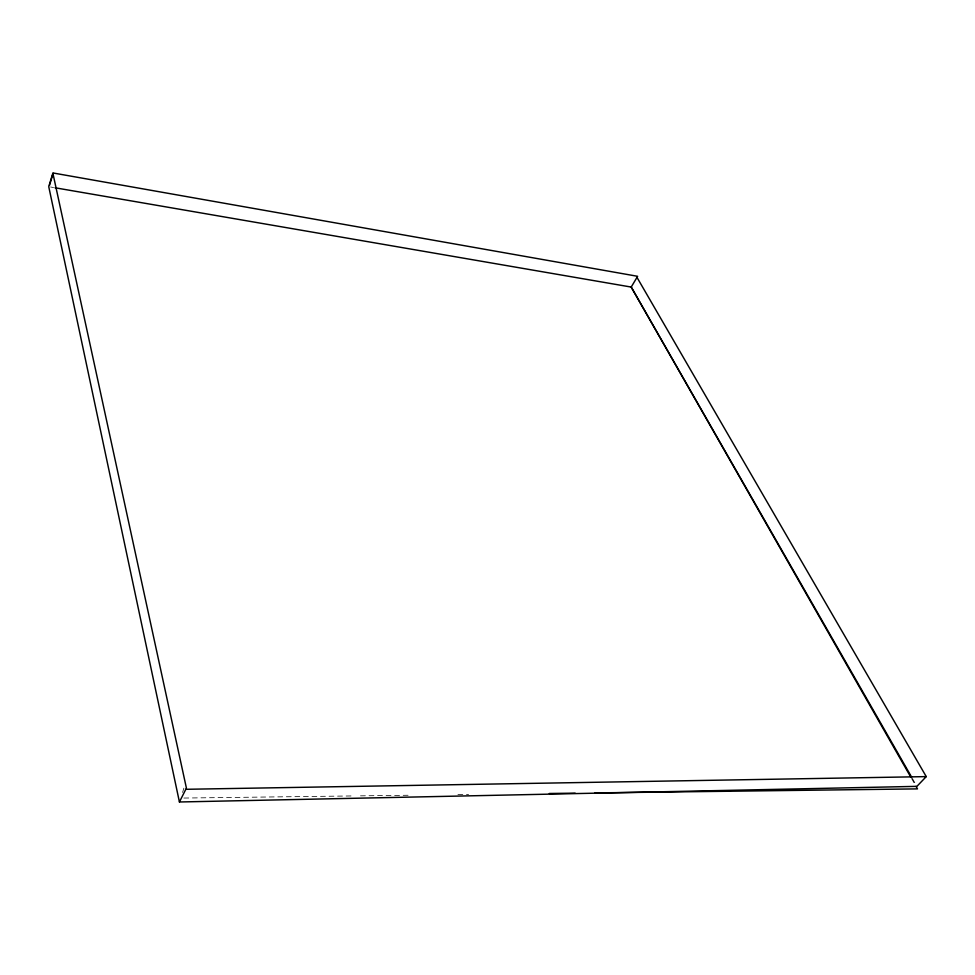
<?xml version="1.0" encoding="UTF-8"?>
<svg xmlns="http://www.w3.org/2000/svg" width="975" height="975" viewBox="0 0 975 975"><rect width="100%" height="100%" fill="white"/><g stroke="black" fill="none" stroke-linecap="round" stroke-linejoin="round"><path stroke-width="0.73" stroke-dasharray="4.88 3.66" d="M182.581 792.419L183.885 788.166M183.885 798.05L352.877 795.941M360.494 795.844L410.731 795.222M457.933 794.625L468.585 794.503M50.554 186.993L53.552 187.517M912.368 778.44L915.391 783.717M911.552 778.452L915.318 785.058"/><path stroke-width="1.46" d="M179.424 801.986L48.75 186.688L52.869 173.172L186.42 788.117L179.424 801.986L916.902 786.362L926.25 776.612L636.98 277.375M49.469 185.36L53.235 173.014L637.626 276.303L631.215 287.064L910.796 777.136M185.823 789.299L926.25 776.612M549.278 793.492L575.165 793.162M594.957 792.919L917.499 788.885L916.073 786.374M55.051 187.773L631.215 287.064L911.613 777.112"/></g></svg>
